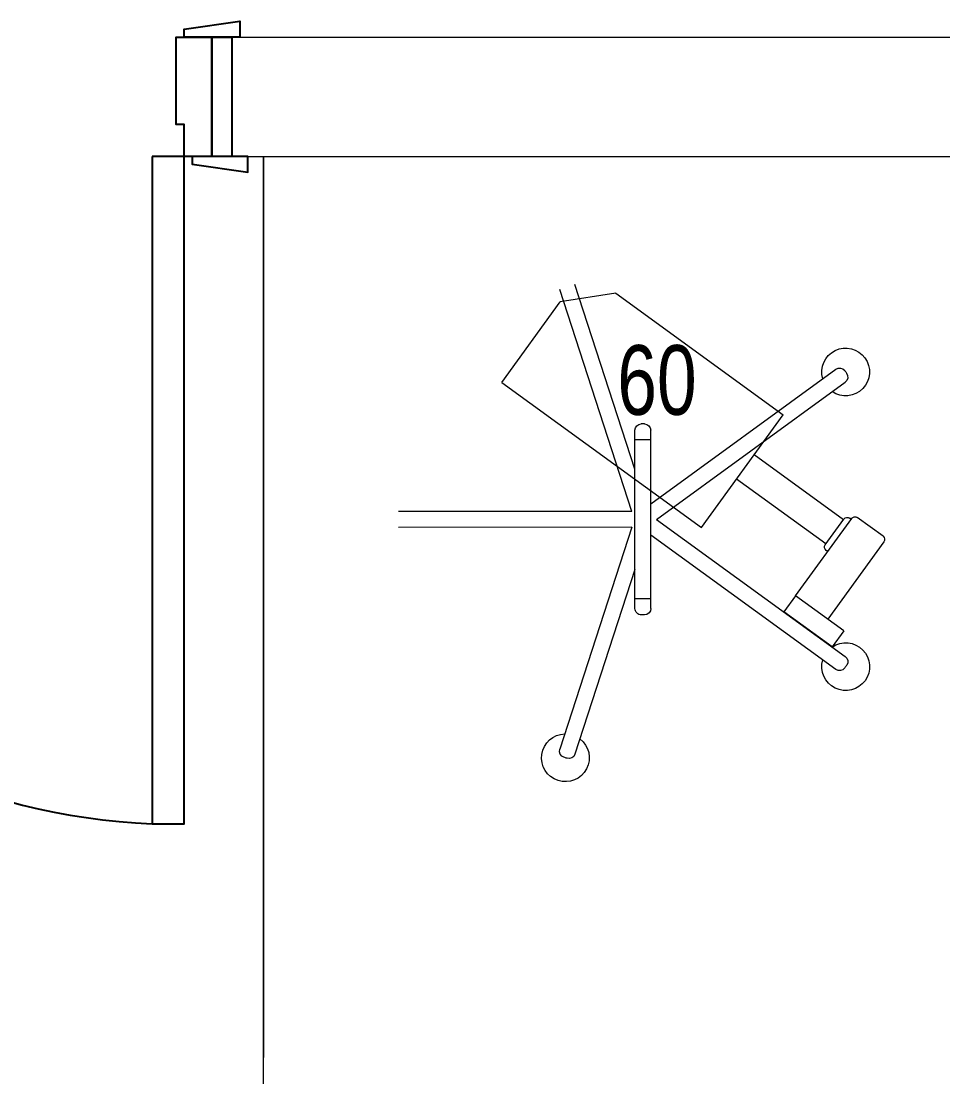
# Model space of a CAD drawing. Header units: millimetres. Extents: x 26027 to 581921, y 7230 to 233891.
# Drawn here: x 484753 to 485911, y 132373 to 133700 of the extents above; entities that cross this region are included whole.
import ezdxf

# ---------------------------------------------------------------- set-up
doc = ezdxf.new("R2010")
doc.units = ezdxf.units.MM
doc.header["$LTSCALE"] = 5
doc.linetypes.add('HIDDEN', pattern=[9.525, 6.35, -3.175])
doc.layers.add('GE-ARCHITECTURAL_ELEMENTS', color=8, linetype='Continuous')
for name, color, linetype, lineweight in [('Medical Equipment and Furniture', 163, 'Continuous', 0), ('Medical Equipment and Furniture1', 163, 'Continuous', 5), ('Walls', 32, 'Continuous', 5)]:
    doc.layers.add(name, color=color, linetype=linetype, lineweight=lineweight)
doc.layers.add('Wooden Joinery', color=7, linetype='Continuous', lineweight=5, true_color=0xffdcd1)
doc.styles.add('X3G_ENTITY_257CFD', font='swisscl.ttf', dxfattribs={"height": 200})

# ---------------------------------------------------------------- blocks, each defined once
blk = doc.blocks.new('HF12177-P')
for p, q in [((0, 0), (-0.1724, 0.2372)), ((0, 0), (0.1724, 0.2372)), ((-0.0196, -0.007), (-0.1885, 0.2255)), ((0.0196, -0.007), (0.1885, 0.2255)), ((-0.112, -0.007), (0.112, -0.007)), ((-0.1, -0.007), (-0.1, -0.027)), ((0.1, -0.007), (0.1, -0.027)), ((-0.12, -0.015), (-0.12, -0.019)), ((0.12, -0.015), (0.12, -0.019)), ((-0.0631, -0.027), (-0.2951, -0.1024)), ((-0.01, -0.0308), (-0.2889, -0.1214)), ((-0.112, -0.027), (0.112, -0.027)), ((-0.01, -0.0308), (-0.01, -0.324)), ((0.01, -0.0308), (0.01, -0.324)), ((0.01, -0.0308), (0.2889, -0.1214)), ((0.0631, -0.027), (0.2951, -0.1024))]:
    blk.add_line(p, q)
for centre, radius, start, end in [((-0.1852, 0.2378), 0.03, 325.4712, 286.5288), ((0.1852, 0.2378), 0.03, 253.4712, 214.5288), ((0, -0.017), 0.315, 125.6267, 126.3733), ((-0.1788, 0.2325), 0.008, 36, 125.6267), ((0.1788, 0.2325), 0.008, 54.3733, 144), ((0, -0.017), 0.315, 53.6267, 54.3733), ((-0.1821, 0.2302), 0.008, 126.3733, 216), ((0.1821, 0.2302), 0.008, 324, 53.6267), ((-0.112, -0.015), 0.008, 90, 180), ((0.112, -0.015), 0.008, 0, 90), ((-0.112, -0.019), 0.008, 180, 270), ((0.112, -0.019), 0.008, 270, 0), ((-0.2996, -0.1144), 0.03, 37.4712, 358.5288), ((-0.2926, -0.11), 0.008, 108, 197.6267), ((0, -0.017), 0.315, 197.6267, 198.3733), ((-0.2914, -0.1138), 0.008, 198.3733, 288)]:
    blk.add_arc(centre, radius, start, end)
blk = doc.blocks.new('MONITOR ARM PLAN')
at = {"color": 8, "linetype": 'HIDDEN'}
for p, q in [((0.025, -0.49375, 0), (0.025, -0.18375, 0)), ((0.025, -0.18375, 0), (0.2, -0.18375, 0)), ((0.2, -0.44375, 0), (0.2, -0.18375, 0)), ((0.2, -0.44375, 0), (0.15, -0.49375, 0)), ((0.025, -0.49375, 0), (0.15, -0.49375, 0))]:
    blk.add_line(p, q, dxfattribs=at)
at = {"layer": 'Medical Equipment and Furniture1'}
for p, q in [((0.025, 0.0375), (0, 0.0375)), ((0, 0.0375), (0, -0.0375)), ((0.025, 0.0375), (0.025, -0.0375)), ((0.145, 0.0125), (0.025, 0.0125)), ((0.15, 0.0075), (0.15, -0.0325)), ((0.025, -0.0375), (0, -0.0375)), ((0.025, -0.0375), (0.145, -0.0375)), ((0.09375, -0.0375), (0.09375, -0.04)), ((0.14375, -0.0375), (0.14375, -0.04)), ((0.09875, -0.045), (0.13875, -0.045)), ((0.1, -0.045), (0.1, -0.18375)), ((0.1375, -0.045), (0.1375, -0.18375))]:
    blk.add_line(p, q, dxfattribs=at)
for centre, start, end in [((0.145, 0.0075, 0), 0, 90), ((0.145, -0.0325), 270, 0), ((0.09875, -0.04), 180, 270), ((0.13875, -0.04), 270, 360)]:
    blk.add_arc(centre, 0.005, start, end, dxfattribs=at)
blk = doc.blocks.new('A$C009F45C9')
at = {"layer": 'GE-ARCHITECTURAL_ELEMENTS'}
for p, q in [((844, -1650), (754, -1650)), ((844, -1670), (754, -1670)), ((724, -1690), (724, -1680)), ((744, -1690), (744, -1680)), ((854, -1690), (854, -1680)), ((874, -1690), (874, -1680)), ((744, -1690), (724, -1690)), ((884, -1690), (844, -1690)), ((844, -1700), (844, -1690)), ((884, -1700), (884, -1690)), ((724, -1750), (724, -1760)), ((744, -1750), (724, -1750)), ((744, -1750), (744, -1760)), ((844, -1740), (844, -1750)), ((884, -1750), (844, -1750)), ((854, -1750), (854, -1760)), ((874, -1750), (874, -1760)), ((884, -1740), (884, -1750)), ((844, -1770), (754, -1770)), ((844, -1790), (754, -1790))]:
    blk.add_line(p, q, dxfattribs=at)
for points in [[(75, -50), (85, -50), (95, 20), (75, 20)], [(-75, -60), (-85, -60), (-95, 10), (-75, 10)], [(75, -100), (914, -100), (914, -60), (75, -60)], [(75, -1700), (914, -1700), (914, -1740), (75, -1740)], [(75, -1700), (914, -1700), (914, -1740), (75, -1740)], [(-75, -1740), (-85, -1740), (-95, -1810), (-75, -1810)], [(75, -1750), (85, -1750), (95, -1820), (75, -1820)]]:
    blk.add_lwpolyline(points, close=True, dxfattribs=at)
for points in [[(75, -25), (-75, -25), (-75, 0), (75, 0), (75, -25)], [(75, -25), (75, -60), (35, -60), (35, -70), (-75, -70), (-75, -25), (75, -25)], [(75, -1775), (75, -1740), (35, -1740), (35, -1730), (-75, -1730), (-75, -1775), (75, -1775)], [(75, -1775), (-75, -1775), (-75, -1800), (75, -1800), (75, -1775)]]:
    blk.add_lwpolyline(points, dxfattribs=at)
for centre, radius, start, end in [((75, -60), 840, 270, 357.2706), ((75, -1740), 840, 2.7294, 90), ((754, -1680), 30, 90, 180), ((844, -1680), 30, 0, 90), ((754, -1680), 10, 90, 180), ((844, -1680), 10, 0, 90), ((754, -1760), 30, 180, 270), ((754, -1760), 10, 180, 270), ((844, -1760), 10, 270, 0), ((844, -1760), 30, 270, 0)]:
    blk.add_arc(centre, radius, start, end, dxfattribs=at)

msp = doc.modelspace()

# ---------------------------------------------------------------- linework, layer by layer
at = {"layer": 'Medical Equipment and Furniture'}
for p, q in [((485057.6, 133530.3, 0), (485057.6, 132397.7, 0)), ((485057.6, 131030.3, 0), (485057.6, 133530.3, 0))]:
    msp.add_line(p, q, dxfattribs=at)
at = {"layer": 'Walls'}
msp.add_line((485017.6, 133530.3, 0), (485017.6, 133680.3, 0), dxfattribs=at)
at = {"layer": 'Walls', "elevation": 0}
for points in [[(485017.6, 133680.3), (502383.8, 133680.3)], [(485017.6, 133530.3), (498331.9, 133530.3), (498331.9, 133430.3)]]:
    msp.add_lwpolyline(points, dxfattribs=at)

# ---------------------------------------------------------------- block references
at = {"layer": 'Medical Equipment and Furniture', "extrusion": (-1.92689e-13, 1.39405e-12, -1), "xscale": 1000, "yscale": 1000, "zscale": -1000, "rotation": 89.98503167528287}
msp.add_blockref('HF12177-P', (-485551.1, 133074.1, 0), dxfattribs=at)
at = {"layer": 'Medical Equipment and Furniture', "xscale": -1000, "yscale": 1000, "zscale": 1000, "rotation": 234.0149683247205}
msp.add_blockref('MONITOR ARM PLAN', (485741.6, 132935.8, 0), dxfattribs=at)
at = {"layer": 'Wooden Joinery', "rotation": 269.9999999999999}
msp.add_blockref('A$C009F45C9', (485017.6, 133605.3, 0), dxfattribs=at)

# ---------------------------------------------------------------- texts
at = {"layer": 'Medical Equipment and Furniture', "insert": (485551.8, 133204.3, 0), "char_height": 87.47, "attachment_point": 8, "style": 'X3G_ENTITY_257CFD'}
msp.add_mtext('60', dxfattribs=at)

doc.saveas('drawing.dxf')
